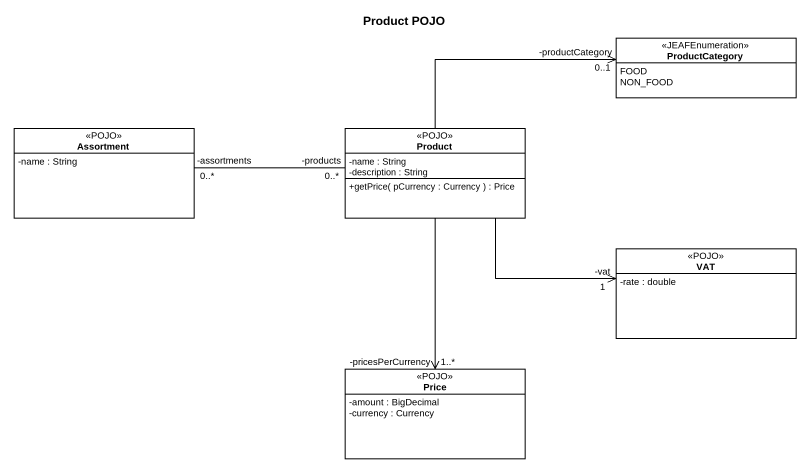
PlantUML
@startuml
title Product POJO
hide circle
hide empty members
skinparam classAttributeIconSize 0
enum ProductCategory <<JEAFEnumeration>> {
  FOOD
  NON_FOOD
}
class Assortment <<POJO>> {
  -name : String
}
class Product <<POJO>> {
  -name : String
  -description : String
  +getPrice( pCurrency : Currency ) : Price
}
class VAT <<POJO>> {
  -rate : double
}
class Price <<POJO>> {
  -amount : BigDecimal
  -currency : Currency
}
Assortment "-assortments\n0..*" -right- "-products\n0..*" Product
Product -right-> "-productCategory\n0..1" ProductCategory
Product -right-> "-vat\n1" VAT
Product --> "-pricesPerCurrency\n1..*" Price
@enduml
